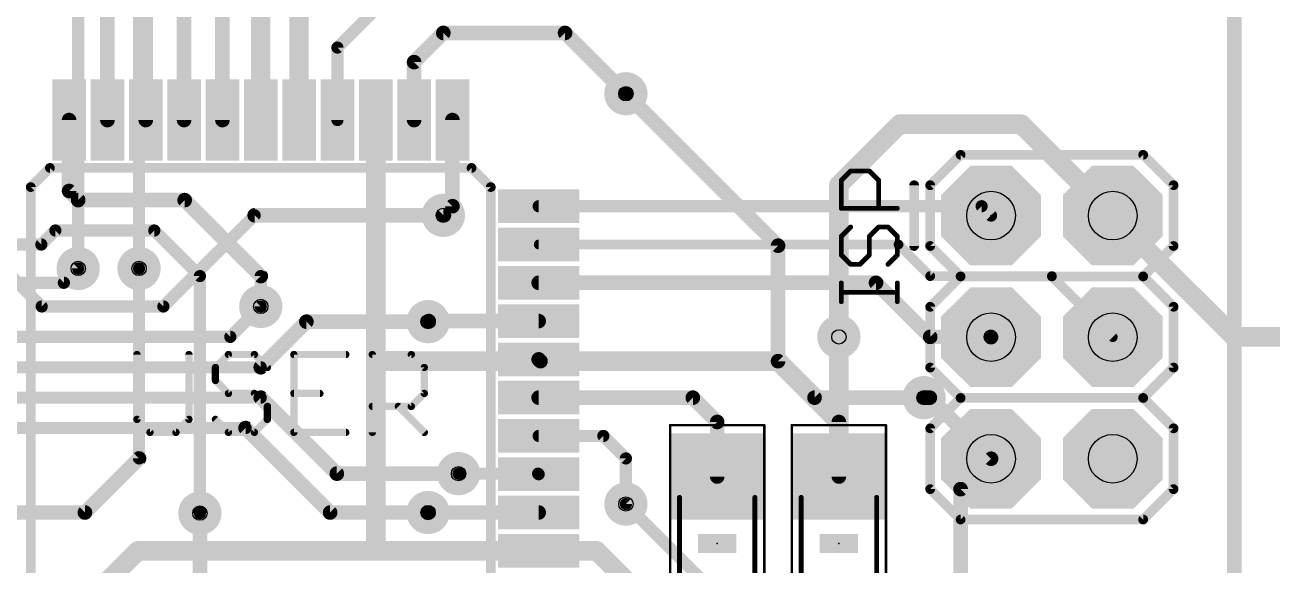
# Model space of a CAD drawing. Extents: x -1 to 156, y 2 to 108.
# Drawn here: x 114.46 to 140.48, y 53.65 to 64.94 of the extents above; entities that cross this region are included whole.
import ezdxf

# ---------------------------------------------------------------- set-up
doc = ezdxf.new("R2010")
doc.units = 0
for name, color, linetype in [('1', 22, 'CONTINUOUS'), ('16', 175, 'CONTINUOUS'), ('17', 82, 'CONTINUOUS'), ('18', 82, 'CONTINUOUS'), ('21', 253, 'CONTINUOUS'), ('23', 7, 'CONTINUOUS'), ('27', 253, 'CONTINUOUS'), ('29', 253, 'CONTINUOUS'), ('30', 253, 'CONTINUOUS'), ('31', 253, 'CONTINUOUS'), ('35', 253, 'CONTINUOUS'), ('39', 22, 'CONTINUOUS'), ('44', 253, 'CONTINUOUS'), ('51', 253, 'CONTINUOUS')]:
    doc.layers.add(name, color=color, linetype=linetype)

# ---------------------------------------------------------------- blocks, each defined once
blk = doc.blocks.new('RECT')
blk.add_solid([(-0.5, -0.5), (0.5, -0.5), (-0.5, 0.5), (0.5, 0.5)])
blk = doc.blocks.new('OCTAGONP')
at = {"const_width": 0.5}
blk.add_lwpolyline([(-0.25, -0.1036), (-0.25, 0.1036), (-0.1036, 0.25), (0.1036, 0.25), (0.25, 0.1036), (0.25, -0.1036), (0.1036, -0.25), (-0.1036, -0.25), (-0.25, -0.1036), (-0.25, 0.1036)], dxfattribs=at)
blk = doc.blocks.new('ROUNDV')
at = {"const_width": 0.5}
blk.add_lwpolyline([(0, -0.25, 1), (0, 0.25, 1), (0, -0.25)], format="xyb", dxfattribs=at)

msp = doc.modelspace()

# ---------------------------------------------------------------- linework, layer by layer
at = {"layer": '1'}
for points, const_width in [([(116.18, 70.46), (116.18, 62.95)], 0.3048), ([(116.98, 69.99), (116.98, 62.95)], 0.3048), ([(118.58, 62.95), (118.58, 69.431)], 0.3048), ([(119.38, 62.95), (119.38, 68.961)], 0.4064), ([(117.78, 62.95), (117.78, 67.056)], 0.3048), ([(120.18, 62.95), (120.18, 65.57)], 0.4064), ([(120.98, 64.465), (121.92, 65.405)], 0.254), ([(122.58, 64.16), (123.19, 64.77)], 0.3048), ([(123.19, 64.77), (125.73, 64.77)], 0.3048), ([(125.73, 64.77), (127, 63.5)], 0.3048), ([(120.98, 62.95), (120.98, 64.465)], 0.254), ([(122.58, 62.95), (122.58, 64.16)], 0.3048), ([(115.38, 62.95), (115.38, 61.4675)], 0.3048), ([(121.78, 62.95), (121.78, 57.912)], 0.4064), ([(123.38, 62.95), (123.38, 61.15)], 0.3048), ([(115.38, 61.4675), (115.57, 61.2775)], 0.3048), ([(115.57, 61.2775), (117.7925, 61.2775)], 0.3048), ([(117.7925, 61.2775), (119.38, 59.69)], 0.3048), ([(123.38, 61.15), (123.19, 60.96)], 0.3048), ([(134.4237, 61.15), (125.18, 61.15)], 0.254), ([(134.62, 60.9537), (134.4237, 61.15)], 0.254), ([(139.6937, 58.42), (137.16, 60.9537)], 0.4064), ([(114.8013, 60.35), (115.0938, 60.6425)], 0.254), ([(115.0938, 60.6425), (117.1575, 60.6425)], 0.254), ([(117.1575, 60.6425), (118.11, 59.69)], 0.254), ([(113.58, 60.35), (114.8013, 60.35)], 0.254), ([(132.69, 60.35), (125.18, 60.35)], 0.2032), ([(132.69, 60.35), (133.35, 59.69)], 0.2032), ([(115.57, 59.8488), (115.2713, 59.55)], 0.254), ([(116.84, 59.8488), (116.84, 55.88)], 0.254), ([(115.2713, 59.55), (113.58, 59.55)], 0.254), ([(118.11, 59.69), (118.11, 54.737)], 0.254), ([(119.38, 59.055), (119.38, 59.69)], 0.254), ([(132.22, 59.55), (125.18, 59.55)], 0.3048), ([(133.35, 58.42), (132.22, 59.55)], 0.3048), ([(133.35, 59.69), (135.89, 59.69)], 0.2032), ([(135.89, 59.69), (135.89, 59.6837)], 0.2032), ([(135.89, 59.6837), (137.16, 58.4137)], 0.2032), ([(122.885, 58.75), (122.8725, 58.7375)], 0.3048), ([(125.18, 58.75), (122.885, 58.75)], 0.3048), ([(131.445, 58.42), (131.445, 55.502)], 0.4064), ([(134.6137, 58.42), (133.35, 58.42)], 0.3048), ([(134.62, 58.4137), (134.6137, 58.42)], 0.3048), ([(143.51, 58.42), (139.6937, 58.42)], 0.4064), ([(121.78, 57.912), (121.78, 53.95)], 0.4064), ([(125.218, 57.912), (121.78, 57.912)], 0.4064), ([(125.218, 57.912), (130.175, 57.912)], 0.4064), ([(125.18, 57.95), (125.218, 57.912)], 0.3048), ([(130.175, 57.912), (131.445, 56.642)], 0.4064), ([(125.18, 57.15), (128.397, 57.15)], 0.3048), ([(128.397, 57.15), (128.905, 56.642)], 0.3048), ([(133.223, 57.15), (133.3437, 57.15)], 0.3048), ([(133.3437, 57.15), (134.62, 55.8737)], 0.3048), ([(128.905, 56.642), (128.905, 55.502)], 0.3048), ([(131.445, 56.642), (131.445, 55.502)], 0.3048), ([(125.18, 56.35), (126.53, 56.35)], 0.254), ([(126.53, 56.35), (127, 55.88)], 0.254), ([(115.71, 54.75), (116.84, 55.88)], 0.3048), ([(127, 55.88), (127, 54.9275)], 0.254), ([(134.62, 55.8737), (133.985, 55.2387)], 0.3048), ([(123.5075, 55.5625), (125.1675, 55.5625)], 0.254), ([(125.1675, 55.5625), (125.18, 55.55)], 0.254), ([(133.985, 55.2387), (133.985, 51.308)], 0.3048), ([(127, 54.9275), (128.905, 53.0225)], 0.254), ([(113.58, 54.75), (115.71, 54.75)], 0.3048), ([(125.18, 54.75), (122.8725, 54.75)], 0.3048), ([(115.38, 52.515), (116.815, 53.95)], 0.4064), ([(116.815, 53.95), (121.78, 53.95)], 0.4064), ([(121.78, 53.95), (125.18, 53.95)], 0.4064), ([(126.39, 53.95), (125.18, 53.95)], 0.4064), ([(127, 53.34), (126.39, 53.95)], 0.4064)]:
    msp.add_lwpolyline(points, dxfattribs=dict(at, const_width=const_width))
for points, const_width in [([(123.19, 64.8462, 1), (123.19, 64.6938)], 0.1524), ([(123.2439, 64.7161, 1), (123.1361, 64.8239)], 0.1524), ([(125.7839, 64.8239, 1), (125.6761, 64.7161)], 0.1524), ([(125.73, 64.6938, 1), (125.73, 64.8462)], 0.1524), ([(121.0435, 64.465, 1), (120.9165, 64.465)], 0.127), ([(120.9351, 64.5099, 1), (121.0249, 64.4201)], 0.127), ([(122.6562, 64.16, 1), (122.5038, 64.16)], 0.1524), ([(122.5261, 64.2139, 1), (122.6339, 64.1061)], 0.1524), ([(126.9461, 63.4461, 1), (127.0539, 63.5539)], 0.1524), ([(115.4562, 62.95, 1), (115.3038, 62.95)], 0.1524), ([(116.1038, 62.95, 1), (116.2562, 62.95)], 0.1524), ([(116.9038, 62.95, 1), (117.0562, 62.95)], 0.1524), ([(117.7038, 62.95, 1), (117.8562, 62.95)], 0.1524), ([(118.5038, 62.95, 1), (118.6562, 62.95)], 0.1524), ([(119.2784, 62.95, 1), (119.4816, 62.95)], 0.2032), ([(120.0784, 62.95, 1), (120.2816, 62.95)], 0.2032), ([(120.9165, 62.95, 1), (121.0435, 62.95)], 0.127), ([(121.8816, 62.95, 1), (121.6784, 62.95)], 0.2032), ([(122.5038, 62.95, 1), (122.6562, 62.95)], 0.1524), ([(123.4562, 62.95, 1), (123.3038, 62.95)], 0.1524), ([(115.4339, 61.5214, 1), (115.3261, 61.4136)], 0.1524), ([(115.3038, 61.4675, 1), (115.4562, 61.4675)], 0.1524), ([(115.57, 61.3537, 1), (115.57, 61.2013)], 0.1524), ([(117.8464, 61.3314, 1), (117.7386, 61.2236)], 0.1524), ([(117.7925, 61.2013, 1), (117.7925, 61.3537)], 0.1524), ([(115.5161, 61.2236, 1), (115.6239, 61.3314)], 0.1524), ([(123.3038, 61.15, 1), (123.4562, 61.15)], 0.1524), ([(123.4339, 61.0961, 1), (123.3261, 61.2039)], 0.1524), ([(125.18, 61.2135, 1), (125.18, 61.0865)], 0.127), ([(134.4686, 61.1949, 1), (134.3788, 61.1051)], 0.127), ([(134.4237, 61.0865, 1), (134.4237, 61.2135)], 0.127), ([(123.1361, 61.0139, 1), (123.2439, 60.9061)], 0.1524), ([(134.5751, 60.9088, 1), (134.6649, 60.9986)], 0.127), ([(137.2318, 61.0255, 1), (137.0882, 60.8819)], 0.2032), ([(115.0938, 60.706, 1), (115.0938, 60.579)], 0.127), ([(115.1387, 60.5976, 1), (115.0488, 60.6874)], 0.127), ([(117.2024, 60.6874, 1), (117.1126, 60.5976)], 0.127), ([(117.1575, 60.579, 1), (117.1575, 60.706)], 0.127), ([(114.7563, 60.3949, 1), (114.8462, 60.3051)], 0.127), ([(114.8013, 60.2865, 1), (114.8013, 60.4135)], 0.127), ([(125.18, 60.4008, 1), (125.18, 60.2992)], 0.1016), ([(132.7259, 60.3859, 1), (132.6541, 60.3141)], 0.1016), ([(132.69, 60.2992, 1), (132.69, 60.4008)], 0.1016), ([(115.6149, 59.8038, 1), (115.5251, 59.8937)], 0.127), ([(116.9035, 59.8488, 1), (116.7765, 59.8488)], 0.127), ([(115.2263, 59.5949, 1), (115.3162, 59.5051)], 0.127), ([(115.2713, 59.4865, 1), (115.2713, 59.6135)], 0.127), ([(118.1735, 59.69, 1), (118.0465, 59.69)], 0.127), ([(118.0651, 59.6451, 1), (118.1549, 59.7349)], 0.127), ([(119.3261, 59.6361, 1), (119.4339, 59.7439)], 0.1524), ([(119.4435, 59.69, 1), (119.3165, 59.69)], 0.127), ([(125.18, 59.6262, 1), (125.18, 59.4738)], 0.1524), ([(132.2739, 59.6039, 1), (132.1661, 59.4961)], 0.1524), ([(132.22, 59.4738, 1), (132.22, 59.6262)], 0.1524), ([(133.35, 59.7408, 1), (133.35, 59.6392)], 0.1016), ([(133.3141, 59.6541, 1), (133.3859, 59.7259)], 0.1016), ([(135.9408, 59.69, 1), (135.8392, 59.69)], 0.1016), ([(135.9259, 59.7196, 1), (135.8541, 59.6478)], 0.1016), ([(135.8392, 59.6837, 1), (135.9408, 59.6837)], 0.1016), ([(135.89, 59.6392, 1), (135.89, 59.7408)], 0.1016), ([(119.3165, 59.055, 1), (119.4435, 59.055)], 0.127), ([(122.8186, 58.7914, 1), (122.9264, 58.6836)], 0.1524), ([(122.885, 58.8262, 1), (122.885, 58.6738)], 0.1524), ([(122.9389, 58.6961, 1), (122.8311, 58.8039)], 0.1524), ([(125.18, 58.6738, 1), (125.18, 58.8262)], 0.1524), ([(131.5466, 58.42, 1), (131.3434, 58.42)], 0.2032), ([(133.35, 58.4962, 1), (133.35, 58.3438)], 0.1524), ([(134.6676, 58.4739, 1), (134.5598, 58.3661)], 0.1524), ([(134.6137, 58.3438, 1), (134.6137, 58.4962)], 0.1524), ([(139.6937, 58.5216, 1), (139.6937, 58.3184)], 0.2032), ([(139.6219, 58.3482, 1), (139.7655, 58.4918)], 0.2032), ([(133.2961, 58.3661, 1), (133.4039, 58.4739)], 0.1524), ([(134.5661, 58.3598, 1), (134.6739, 58.4676)], 0.1524), ([(137.1241, 58.3778, 1), (137.1959, 58.4496)], 0.1016), ([(121.8816, 57.912, 1), (121.6784, 57.912)], 0.2032), ([(121.78, 58.0136, 1), (121.78, 57.8104)], 0.2032), ([(125.218, 58.0136, 1), (125.218, 57.8104)], 0.2032), ([(125.2339, 58.0039, 1), (125.1261, 57.8961)], 0.1524), ([(125.1641, 57.8581, 1), (125.2719, 57.9659)], 0.1524), ([(125.218, 57.8104, 1), (125.218, 58.0136)], 0.2032), ([(130.2468, 57.9838, 1), (130.1032, 57.8402)], 0.2032), ([(130.175, 57.8104, 1), (130.175, 58.0136)], 0.2032), ([(121.6784, 57.912, 1), (121.8816, 57.912)], 0.2032), ([(125.18, 57.2262, 1), (125.18, 57.0738)], 0.1524), ([(128.4509, 57.2039, 1), (128.3431, 57.0961)], 0.1524), ([(128.397, 57.0738, 1), (128.397, 57.2262)], 0.1524), ([(133.223, 57.2262, 1), (133.223, 57.0738)], 0.1524), ([(133.3976, 57.2039, 1), (133.2898, 57.0961)], 0.1524), ([(133.3437, 57.0738, 1), (133.3437, 57.2262)], 0.1524), ([(128.9812, 56.642, 1), (128.8288, 56.642)], 0.1524), ([(128.8511, 56.5881, 1), (128.9589, 56.6959)], 0.1524), ([(131.3732, 56.5702, 1), (131.5168, 56.7138)], 0.2032), ([(131.5212, 56.642, 1), (131.3688, 56.642)], 0.1524), ([(125.18, 56.4135, 1), (125.18, 56.2865)], 0.127), ([(126.5749, 56.3949, 1), (126.4851, 56.3051)], 0.127), ([(126.53, 56.2865, 1), (126.53, 56.4135)], 0.127), ([(116.8939, 55.8261, 1), (116.7861, 55.9339)], 0.1524), ([(127.0635, 55.88, 1), (126.9365, 55.88)], 0.127), ([(126.9551, 55.8351, 1), (127.0449, 55.9249)], 0.127), ([(134.6739, 55.8198, 1), (134.5661, 55.9276)], 0.1524), ([(134.5661, 55.8198, 1), (134.6739, 55.9276)], 0.1524), ([(116.7765, 55.88, 1), (116.9035, 55.88)], 0.127), ([(123.5075, 55.626, 1), (123.5075, 55.499)], 0.127), ([(125.2124, 55.6074, 1), (125.1226, 55.5176)], 0.127), ([(125.1351, 55.5051, 1), (125.2249, 55.5949)], 0.127), ([(125.1675, 55.499, 1), (125.1675, 55.626)], 0.127), ([(128.8288, 55.502, 1), (128.9812, 55.502)], 0.1524), ([(131.3434, 55.502, 1), (131.5466, 55.502)], 0.2032), ([(131.3688, 55.502, 1), (131.5212, 55.502)], 0.1524), ([(134.0612, 55.2387, 1), (133.9088, 55.2387)], 0.1524), ([(133.9311, 55.2926, 1), (134.0389, 55.1848)], 0.1524), ([(127.0449, 54.9724, 1), (126.9551, 54.8826)], 0.127), ([(126.9365, 54.9275, 1), (127.0635, 54.9275)], 0.127), ([(115.6561, 54.8039, 1), (115.7639, 54.6961)], 0.1524), ([(115.71, 54.6738, 1), (115.71, 54.8262)], 0.1524), ([(118.0465, 54.737, 1), (118.1735, 54.737)], 0.127), ([(122.8725, 54.8262, 1), (122.8725, 54.6738)], 0.1524), ([(125.18, 54.6738, 1), (125.18, 54.8262)], 0.1524), ([(116.815, 54.0516, 1), (116.815, 53.8484)], 0.2032), ([(116.8868, 53.8782, 1), (116.7432, 54.0218)], 0.2032), ([(121.78, 54.0516, 1), (121.78, 53.8484)], 0.2032), ([(121.78, 53.8484, 1), (121.78, 54.0516)], 0.2032), ([(125.18, 54.0516, 1), (125.18, 53.8484)], 0.2032), ([(125.18, 53.8484, 1), (125.18, 54.0516)], 0.2032), ([(126.4618, 54.0218, 1), (126.3182, 53.8782)], 0.2032), ([(126.39, 53.8484, 1), (126.39, 54.0516)], 0.2032), ([(121.6784, 53.95, 1), (121.8816, 53.95)], 0.2032)]:
    msp.add_lwpolyline(points, format="xyb", dxfattribs=dict(at, const_width=const_width))
at = {"layer": '16'}
for points, const_width in [([(139.7, 52.07), (139.7, 80.645)], 0.3048), ([(115.57, 73.66), (115.57, 59.8488)], 0.254), ([(114.808, 59.055), (104.14, 69.723)], 0.254), ([(116.84, 69.85), (116.84, 59.8488)], 0.254), ([(127, 63.5), (130.175, 60.325)], 0.3048), ([(132.715, 62.865), (131.445, 61.595)], 0.4064), ([(135.2487, 62.865), (132.715, 62.865)], 0.4064), ([(137.16, 60.9537), (135.2487, 62.865)], 0.4064), ([(131.445, 61.595), (131.445, 58.42)], 0.4064), ([(119.253, 60.96), (117.348, 59.055)], 0.254), ([(123.19, 60.96), (119.253, 60.96)], 0.3048), ([(130.175, 60.325), (130.175, 57.912)], 0.3048), ([(117.348, 59.055), (114.808, 59.055)], 0.254), ([(118.745, 58.42), (119.38, 59.055)], 0.254), ([(120.3325, 58.7375), (119.38, 57.785)], 0.3048), ([(122.8725, 58.7375), (120.3325, 58.7375)], 0.3048), ([(118.745, 58.42), (86.36, 58.42)], 0.254), ([(130.175, 57.912), (130.937, 57.15)], 0.3048), ([(119.38, 57.785), (86.0425, 57.785)], 0.254), ([(119.38, 57.15), (85.725, 57.15)], 0.254), ([(120.9675, 55.5625), (119.38, 57.15)], 0.3048), ([(130.937, 57.15), (133.223, 57.15)], 0.3048), ([(119.0625, 56.515), (85.4075, 56.515)], 0.254), ([(120.8275, 54.75), (119.0625, 56.515)], 0.3048), ([(127, 54.9275), (127, 55.88)], 0.254), ([(123.5075, 55.5625), (120.9675, 55.5625)], 0.3048), ([(118.11, 54.737), (118.11, 48.26)], 0.3048), ([(122.8725, 54.75), (120.8275, 54.75)], 0.3048)]:
    msp.add_lwpolyline(points, dxfattribs=dict(at, const_width=const_width))
for points, const_width in [([(127.0539, 63.5539, 1), (126.9461, 63.4461)], 0.1524), ([(132.715, 62.9666, 1), (132.715, 62.7634)], 0.2032), ([(132.7868, 62.7932, 1), (132.6432, 62.9368)], 0.2032), ([(135.3205, 62.9368, 1), (135.1769, 62.7932)], 0.2032), ([(135.2487, 62.7634, 1), (135.2487, 62.9666)], 0.2032), ([(131.5466, 61.595, 1), (131.3434, 61.595)], 0.2032), ([(131.3732, 61.6668, 1), (131.5168, 61.5232)], 0.2032), ([(119.253, 61.0362, 1), (119.253, 60.8838)], 0.1524), ([(119.2979, 60.9151, 1), (119.2081, 61.0049)], 0.127), ([(123.19, 60.8838, 1), (123.19, 61.0362)], 0.1524), ([(137.0882, 60.8819, 1), (137.2318, 61.0255)], 0.2032), ([(130.2512, 60.325, 1), (130.0988, 60.325)], 0.1524), ([(130.1211, 60.2711, 1), (130.2289, 60.3789)], 0.1524), ([(115.5065, 59.8488, 1), (115.6335, 59.8488)], 0.127), ([(116.7765, 59.8488, 1), (116.9035, 59.8488)], 0.127), ([(114.808, 59.1185, 1), (114.808, 58.9915)], 0.127), ([(114.7631, 59.0101, 1), (114.8529, 59.0999)], 0.127), ([(117.3031, 59.0999, 1), (117.3929, 59.0101)], 0.127), ([(117.348, 58.9915, 1), (117.348, 59.1185)], 0.127), ([(119.4249, 59.0101, 1), (119.3351, 59.0999)], 0.127), ([(120.3325, 58.8137, 1), (120.3325, 58.6613)], 0.1524), ([(120.3864, 58.6836, 1), (120.2786, 58.7914)], 0.1524), ([(122.8725, 58.6613, 1), (122.8725, 58.8137)], 0.1524), ([(118.7001, 58.4649, 1), (118.7899, 58.3751)], 0.127), ([(118.745, 58.3565, 1), (118.745, 58.4835)], 0.127), ([(131.3434, 58.42, 1), (131.5466, 58.42)], 0.2032), ([(130.2289, 57.9659, 1), (130.1211, 57.8581)], 0.1524), ([(119.3261, 57.8389, 1), (119.4339, 57.7311)], 0.1524), ([(119.38, 57.7215, 1), (119.38, 57.8485)], 0.127), ([(130.0988, 57.912, 1), (130.2512, 57.912)], 0.1524), ([(119.4339, 57.2039, 1), (119.3261, 57.0961)], 0.1524), ([(119.38, 57.0865, 1), (119.38, 57.2135)], 0.127), ([(130.937, 57.2262, 1), (130.937, 57.0738)], 0.1524), ([(130.8831, 57.0961, 1), (130.9909, 57.2039)], 0.1524), ([(133.223, 57.0738, 1), (133.223, 57.2262)], 0.1524), ([(119.1164, 56.5689, 1), (119.0086, 56.4611)], 0.1524), ([(119.0625, 56.4515, 1), (119.0625, 56.5785)], 0.127), ([(127.0635, 55.88, 1), (126.9365, 55.88)], 0.127), ([(120.9675, 55.6387, 1), (120.9675, 55.4863)], 0.1524), ([(123.5075, 55.4863, 1), (123.5075, 55.6387)], 0.1524), ([(120.9136, 55.5086, 1), (121.0214, 55.6164)], 0.1524), ([(126.9365, 54.9275, 1), (127.0635, 54.9275)], 0.127), ([(118.1862, 54.737, 1), (118.0338, 54.737)], 0.1524), ([(120.8275, 54.8262, 1), (120.8275, 54.6738)], 0.1524), ([(120.7736, 54.6961, 1), (120.8814, 54.8039)], 0.1524), ([(122.8725, 54.6738, 1), (122.8725, 54.8262)], 0.1524)]:
    msp.add_lwpolyline(points, format="xyb", dxfattribs=dict(at, const_width=const_width))
at = {"layer": '21', "const_width": 0.2032}
for points in [[(133.985, 62.2237), (133.35, 61.5887)], [(133.985, 62.2237), (137.795, 62.2237)], [(137.795, 62.2237), (138.43, 61.5887)], [(114.58, 61.55), (114.98, 61.95)], [(114.98, 61.95), (123.78, 61.95)], [(123.78, 61.95), (124.18, 61.55)], [(133.015, 60.3187), (133.015, 61.5887)], [(133.35, 61.5887), (133.35, 60.3187)], [(138.43, 61.5887), (138.43, 60.3187)], [(114.58, 52.75), (114.58, 61.55)], [(124.18, 61.55), (124.18, 52.75)], [(133.35, 60.3187), (133.985, 59.6837)], [(138.43, 60.3187), (137.795, 59.6837)], [(133.985, 59.6837), (133.35, 59.0487)], [(137.795, 59.6837), (133.985, 59.6837)], [(137.795, 59.6837), (138.43, 59.0487)], [(133.35, 59.0487), (133.35, 57.7787)], [(138.43, 59.0487), (138.43, 57.7787)], [(133.35, 57.7787), (133.985, 57.1437)], [(138.43, 57.7787), (137.795, 57.1437)], [(133.985, 57.1437), (133.35, 56.5087)], [(137.795, 57.1437), (133.985, 57.1437)], [(137.795, 57.1437), (138.43, 56.5087)], [(133.35, 56.5087), (133.35, 55.2387)], [(138.43, 56.5087), (138.43, 55.2387)], [(133.35, 55.2387), (133.985, 54.6037)], [(138.43, 55.2387), (137.795, 54.6037)], [(137.795, 54.6037), (133.985, 54.6037)]]:
    msp.add_lwpolyline(points, dxfattribs=at)
at = {"layer": '21', "const_width": 0.1016}
for points in [[(133.985, 62.2745, 1), (133.985, 62.1729)], [(134.0209, 62.1878, 1), (133.9491, 62.2596)], [(137.8309, 62.2596, 1), (137.7591, 62.1878)], [(137.795, 62.1729, 1), (137.795, 62.2745)], [(114.98, 62.0008, 1), (114.98, 61.8992)], [(115.0159, 61.9141, 1), (114.9441, 61.9859)], [(123.8159, 61.9859, 1), (123.7441, 61.9141)], [(123.78, 61.8992, 1), (123.78, 62.0008)], [(133.0658, 61.5887, 1), (132.9642, 61.5887)], [(133.4008, 61.5887, 1), (133.2992, 61.5887)], [(138.4808, 61.5887, 1), (138.3792, 61.5887)], [(114.6308, 61.55, 1), (114.5292, 61.55)], [(114.5441, 61.5859, 1), (114.6159, 61.5141)], [(124.2308, 61.55, 1), (124.1292, 61.55)], [(124.1441, 61.5141, 1), (124.2159, 61.5859)], [(133.3141, 61.6246, 1), (133.3859, 61.5528)], [(138.3941, 61.5528, 1), (138.4659, 61.6246)], [(133.3859, 60.3546, 1), (133.3141, 60.2828)], [(138.4659, 60.2828, 1), (138.3941, 60.3546)], [(132.9642, 60.3187, 1), (133.0658, 60.3187)], [(133.2992, 60.3187, 1), (133.4008, 60.3187)], [(138.3792, 60.3187, 1), (138.4808, 60.3187)], [(133.985, 59.7345, 1), (133.985, 59.6329)], [(134.0209, 59.6478, 1), (133.9491, 59.7196)], [(133.9491, 59.6478, 1), (134.0209, 59.7196)], [(137.8309, 59.7196, 1), (137.7591, 59.6478)], [(137.7591, 59.7196, 1), (137.8309, 59.6478)], [(137.795, 59.6329, 1), (137.795, 59.7345)], [(133.4008, 59.0487, 1), (133.2992, 59.0487)], [(133.3141, 59.0846, 1), (133.3859, 59.0128)], [(138.4808, 59.0487, 1), (138.3792, 59.0487)], [(138.3941, 59.0128, 1), (138.4659, 59.0846)], [(133.3859, 57.8146, 1), (133.3141, 57.7428)], [(133.2992, 57.7787, 1), (133.4008, 57.7787)], [(138.3792, 57.7787, 1), (138.4808, 57.7787)], [(138.4659, 57.7428, 1), (138.3941, 57.8146)], [(133.985, 57.1945, 1), (133.985, 57.0929)], [(134.0209, 57.1078, 1), (133.9491, 57.1796)], [(133.9491, 57.1078, 1), (134.0209, 57.1796)], [(137.8309, 57.1796, 1), (137.7591, 57.1078)], [(137.7591, 57.1796, 1), (137.8309, 57.1078)], [(137.795, 57.0929, 1), (137.795, 57.1945)], [(133.4008, 56.5087, 1), (133.2992, 56.5087)], [(133.3141, 56.5446, 1), (133.3859, 56.4728)], [(138.4808, 56.5087, 1), (138.3792, 56.5087)], [(138.3941, 56.4728, 1), (138.4659, 56.5446)], [(133.3859, 55.2746, 1), (133.3141, 55.2028)], [(133.2992, 55.2387, 1), (133.4008, 55.2387)], [(138.3792, 55.2387, 1), (138.4808, 55.2387)], [(138.4659, 55.2028, 1), (138.3941, 55.2746)], [(133.985, 54.6545, 1), (133.985, 54.5529)], [(133.9491, 54.5678, 1), (134.0209, 54.6396)], [(137.7591, 54.6396, 1), (137.8309, 54.5678)], [(137.795, 54.5529, 1), (137.795, 54.6545)]]:
    msp.add_lwpolyline(points, format="xyb", dxfattribs=at)
at = {"layer": '23'}
for p in [(134.62, 60.9537), (119.38, 57.15), (128.905, 54.102), (131.445, 54.102)]:
    msp.add_point(p, dxfattribs=at)
at = {"layer": '27'}
for points, const_width in [([(131.4768, 61.7078, 1), (131.5128, 61.6718)], 0.0508), ([(131.5202, 61.6898, 1), (131.4694, 61.6898)], 0.0508), ([(131.6897, 61.9101, 1), (131.6897, 61.8593)], 0.0508), ([(131.7077, 61.8667, 1), (131.6717, 61.9027)], 0.0508), ([(132.0975, 61.9027, 1), (132.0615, 61.8667)], 0.0508), ([(132.0795, 61.8593, 1), (132.0795, 61.9101)], 0.0508), ([(132.2998, 61.6898, 1), (132.249, 61.6898)], 0.0508), ([(132.2564, 61.6718, 1), (132.2924, 61.7078)], 0.0508), ([(131.4948, 61.1305, 1), (131.4948, 61.0797)], 0.0508), ([(131.4694, 61.1051, 1), (131.5202, 61.1051)], 0.0508), ([(132.249, 61.1051, 1), (132.2998, 61.1051)], 0.0508), ([(132.6642, 61.0797, 1), (132.6642, 61.1305)], 0.0508), ([(131.7077, 60.6973, 1), (131.6717, 60.7333)], 0.0508), ([(132.2744, 60.7407, 1), (132.2744, 60.6899)], 0.0508), ([(132.2924, 60.6973, 1), (132.2564, 60.7333)], 0.0508), ([(132.4873, 60.7333, 1), (132.4513, 60.6973)], 0.0508), ([(132.4693, 60.6899, 1), (132.4693, 60.7407)], 0.0508), ([(131.4768, 60.5384, 1), (131.5128, 60.5024)], 0.0508), ([(131.5202, 60.5204, 1), (131.4694, 60.5204)], 0.0508), ([(132.0615, 60.5384, 1), (132.0975, 60.5024)], 0.0508), ([(132.1049, 60.5204, 1), (132.0541, 60.5204)], 0.0508), ([(132.6896, 60.5204, 1), (132.6388, 60.5204)], 0.0508), ([(132.6462, 60.5024, 1), (132.6822, 60.5384)], 0.0508), ([(131.5128, 60.1486, 1), (131.4768, 60.1126)], 0.0508), ([(131.4694, 60.1306, 1), (131.5202, 60.1306)], 0.0508), ([(132.0541, 60.1306, 1), (132.1049, 60.1306)], 0.0508), ([(132.0975, 60.1126, 1), (132.0615, 60.1486)], 0.0508), ([(132.6388, 60.1306, 1), (132.6896, 60.1306)], 0.0508), ([(132.6822, 60.1126, 1), (132.6462, 60.1486)], 0.0508), ([(131.6897, 59.9611, 1), (131.6897, 59.9103)], 0.0508), ([(131.6717, 59.9177, 1), (131.7077, 59.9537)], 0.0508), ([(131.8666, 59.9537, 1), (131.9026, 59.9177)], 0.0508), ([(131.8846, 59.9103, 1), (131.8846, 59.9611)], 0.0508), ([(132.4513, 59.9537, 1), (132.4873, 59.9177)], 0.0508), ([(131.5202, 59.5459, 1), (131.4694, 59.5459)], 0.0508), ([(131.4948, 59.3764, 1), (131.4948, 59.3256)], 0.0508), ([(132.6896, 59.5459, 1), (132.6388, 59.5459)], 0.0508), ([(132.6642, 59.3256, 1), (132.6642, 59.3764)], 0.0508), ([(131.4694, 59.1561, 1), (131.5202, 59.1561)], 0.0508), ([(132.6388, 59.1561, 1), (132.6896, 59.1561)], 0.0508), ([(116.835, 58.0515, 1), (116.7588, 58.0515)], 0.0762), ([(117.9197, 58.0515, 1), (117.8435, 58.0515)], 0.0762), ([(118.7053, 58.0896, 1), (118.7053, 58.0134)], 0.0762), ([(118.7322, 58.0246, 1), (118.6783, 58.0785)], 0.0762), ([(119.2745, 58.0785, 1), (119.2207, 58.0246)], 0.0762), ([(119.2476, 58.0134, 1), (119.2476, 58.0896)], 0.0762), ([(120.0713, 58.0896, 1), (120.0713, 58.0134)], 0.0762), ([(120.1094, 58.0515, 1), (120.0332, 58.0515)], 0.0762), ([(121.1559, 58.0134, 1), (121.1559, 58.0896)], 0.0762), ([(121.7465, 58.0515, 1), (121.6703, 58.0515)], 0.0762), ([(121.7084, 58.0896, 1), (121.7084, 58.0134)], 0.0762), ([(122.5488, 58.0785, 1), (122.495, 58.0246)], 0.0762), ([(122.5219, 58.0134, 1), (122.5219, 58.0896)], 0.0762), ([(118.4722, 57.7804, 1), (118.396, 57.7804)], 0.0762), ([(118.4072, 57.8073, 1), (118.461, 57.7534)], 0.0762), ([(119.4918, 57.7534, 1), (119.5457, 57.8073)], 0.0762), ([(122.8312, 57.7804, 1), (122.755, 57.7804)], 0.0762), ([(122.7661, 57.7534, 1), (122.82, 57.8073)], 0.0762), ([(118.396, 57.5092, 1), (118.4722, 57.5092)], 0.0762), ([(118.461, 57.5361, 1), (118.4072, 57.4823)], 0.0762), ([(118.7053, 57.2761, 1), (118.7053, 57.1999)], 0.0762), ([(118.6783, 57.2111, 1), (118.7322, 57.265)], 0.0762), ([(119.2745, 57.265, 1), (119.2206, 57.2111)], 0.0762), ([(119.2476, 57.1999, 1), (119.2476, 57.2761)], 0.0762), ([(120.0713, 57.2761, 1), (120.0713, 57.1999)], 0.0762), ([(120.6136, 57.1999, 1), (120.6136, 57.2761)], 0.0762), ([(122.755, 57.238, 1), (122.8312, 57.238)], 0.0762), ([(122.82, 57.2111, 1), (122.7661, 57.265)], 0.0762), ([(119.5569, 56.9669, 1), (119.4807, 56.9669)], 0.0762), ([(119.4918, 56.9399, 1), (119.5457, 56.9938)], 0.0762), ([(121.7084, 57.005, 1), (121.7084, 56.9288)], 0.0762), ([(122.2777, 56.9938, 1), (122.2238, 56.9399)], 0.0762), ([(122.495, 56.9938, 1), (122.5488, 56.9399)], 0.0762), ([(122.5219, 56.9288, 1), (122.5219, 57.005)], 0.0762), ([(116.8239, 56.7227, 1), (116.77, 56.6688)], 0.0762), ([(117.9085, 56.6688, 1), (117.8547, 56.7227)], 0.0762), ([(118.461, 56.7227, 1), (118.4072, 56.6688)], 0.0762), ([(119.5457, 56.6688, 1), (119.4918, 56.7227)], 0.0762), ([(116.7588, 56.6957, 1), (116.835, 56.6957)], 0.0762), ([(117.0681, 56.4627, 1), (117.0681, 56.3865)], 0.0762), ([(117.0412, 56.3976, 1), (117.095, 56.4515)], 0.0762), ([(117.5835, 56.4515, 1), (117.6374, 56.3976)], 0.0762), ([(117.6104, 56.3865, 1), (117.6104, 56.4627)], 0.0762), ([(117.8435, 56.6957, 1), (117.9197, 56.6957)], 0.0762), ([(118.7053, 56.4627, 1), (118.7053, 56.3865)], 0.0762), ([(118.6783, 56.3976, 1), (118.7322, 56.4515)], 0.0762), ([(119.2207, 56.4515, 1), (119.2745, 56.3976)], 0.0762), ([(119.2476, 56.3865, 1), (119.2476, 56.4627)], 0.0762), ([(119.4807, 56.6957, 1), (119.5569, 56.6957)], 0.0762), ([(120.0713, 56.4627, 1), (120.0713, 56.3865)], 0.0762), ([(121.1559, 56.3865, 1), (121.1559, 56.4627)], 0.0762), ([(122.7661, 56.3976, 1), (122.82, 56.4515)], 0.0762), ([(120.0332, 56.4246, 1), (120.1094, 56.4246)], 0.0762), ([(121.6703, 56.4246, 1), (121.7465, 56.4246)], 0.0762)]:
    msp.add_lwpolyline(points, format="xyb", dxfattribs=dict(at, const_width=const_width))
for points, const_width in [([(131.4948, 61.6898), (131.6897, 61.8847)], 0.1016), ([(131.4948, 61.1051), (131.4948, 61.6898)], 0.1016), ([(131.6897, 61.8847), (132.0795, 61.8847)], 0.1016), ([(132.0795, 61.8847), (132.2744, 61.6898)], 0.1016), ([(132.2744, 61.6898), (132.2744, 61.1051)], 0.1016), ([(132.6642, 61.1051), (131.4948, 61.1051)], 0.1016), ([(131.6897, 60.7153), (131.4948, 60.5204)], 0.1016), ([(132.0795, 60.5204), (132.2744, 60.7153)], 0.1016), ([(132.2744, 60.7153), (132.4693, 60.7153)], 0.1016), ([(132.4693, 60.7153), (132.6642, 60.5204)], 0.1016), ([(131.4948, 60.5204), (131.4948, 60.1306)], 0.1016), ([(132.0795, 60.1306), (132.0795, 60.5204)], 0.1016), ([(132.6642, 60.5204), (132.6642, 60.1306)], 0.1016), ([(131.4948, 60.1306), (131.6897, 59.9357)], 0.1016), ([(131.8846, 59.9357), (132.0795, 60.1306)], 0.1016), ([(132.6642, 60.1306), (132.4693, 59.9357)], 0.1016), ([(131.6897, 59.9357), (131.8846, 59.9357)], 0.1016), ([(131.4948, 59.1561), (131.4948, 59.5459)], 0.1016), ([(132.6642, 59.351), (131.4948, 59.351)], 0.1016), ([(132.6642, 59.1561), (132.6642, 59.5459)], 0.1016), ([(116.7969, 58.0515), (116.7969, 56.6957)], 0.1524), ([(117.8816, 56.6957), (117.8816, 58.0515)], 0.1524), ([(118.7053, 58.0515), (118.4341, 57.7804)], 0.1524), ([(119.2476, 58.0515), (118.7053, 58.0515)], 0.1524), ([(119.5188, 57.7804), (119.2476, 58.0515)], 0.1524), ([(121.1559, 58.0515), (120.0713, 58.0515)], 0.1524), ([(120.0713, 58.0515), (120.0713, 56.4246)], 0.1524), ([(121.7084, 56.4246), (121.7084, 58.0515)], 0.1524), ([(121.7084, 58.0515), (122.5219, 58.0515)], 0.1524), ([(122.5219, 58.0515), (122.7931, 57.7804)], 0.1524), ([(118.4341, 57.7804), (118.4341, 57.5092)], 0.1524), ([(122.7931, 57.7804), (122.7931, 57.238)], 0.1524), ([(118.4341, 57.5092), (118.7053, 57.238)], 0.1524), ([(118.7053, 57.238), (119.2476, 57.238)], 0.1524), ([(119.2476, 57.238), (119.5188, 56.9669)], 0.1524), ([(120.0713, 57.238), (120.6136, 57.238)], 0.1524), ([(122.7931, 57.238), (122.5219, 56.9669)], 0.1524), ([(119.5188, 56.9669), (119.5188, 56.6957)], 0.1524), ([(122.5219, 56.9669), (121.7084, 56.9669)], 0.1524), ([(122.2507, 56.9669), (122.7931, 56.4246)], 0.1524), ([(116.7969, 56.6957), (117.0681, 56.4246)], 0.1524), ([(117.6104, 56.4246), (117.8816, 56.6957)], 0.1524), ([(118.7053, 56.4246), (118.4341, 56.6957)], 0.1524), ([(119.5188, 56.6957), (119.2476, 56.4246)], 0.1524), ([(117.0681, 56.4246), (117.6104, 56.4246)], 0.1524), ([(119.2476, 56.4246), (118.7053, 56.4246)], 0.1524), ([(120.0713, 56.4246), (121.1559, 56.4246)], 0.1524)]:
    msp.add_lwpolyline(points, dxfattribs=dict(at, const_width=const_width))
at = {"layer": '39', "const_width": 0.0508}
for points in [[(127.922, 51.629), (127.922, 56.575)], [(127.922, 56.575), (129.888, 56.575)], [(129.888, 56.575), (129.888, 51.629)], [(130.462, 51.629), (130.462, 56.575)], [(130.462, 56.575), (132.428, 56.575)], [(132.428, 56.575), (132.428, 51.629)]]:
    msp.add_lwpolyline(points, dxfattribs=at)
at = {"layer": '39', "const_width": 0.0254}
for points in [[(127.9347, 56.575, 1), (127.9093, 56.575)], [(127.922, 56.5877, 1), (127.922, 56.5623)], [(129.9007, 56.575, 1), (129.8753, 56.575)], [(129.888, 56.5623, 1), (129.888, 56.5877)], [(130.4747, 56.575, 1), (130.4493, 56.575)], [(130.462, 56.5877, 1), (130.462, 56.5623)], [(132.4407, 56.575, 1), (132.4153, 56.575)], [(132.428, 56.5623, 1), (132.428, 56.5877)]]:
    msp.add_lwpolyline(points, format="xyb", dxfattribs=at)
at = {"layer": '44'}
for centre, radius in [((127, 63.5), 0.15), ((134.62, 60.9537), 0.508), ((137.16, 60.9537), 0.508), ((123.19, 60.96), 0.15), ((115.57, 59.8488), 0.15), ((116.84, 59.8488), 0.15), ((119.38, 59.055), 0.15), ((122.8725, 58.7375), 0.15), ((134.62, 58.4137), 0.508), ((137.16, 58.4137), 0.508), ((131.445, 58.42), 0.15), ((133.223, 57.15), 0.15), ((134.62, 55.8737), 0.508), ((137.16, 55.8737), 0.508), ((123.5075, 55.5625), 0.15), ((127, 54.9275), 0.15), ((118.11, 54.737), 0.15), ((122.8725, 54.75), 0.15)]:
    msp.add_circle(centre, radius, dxfattribs=at)
at = {"layer": '51', "const_width": 0.1016}
for points in [[(128.118, 55.067), (128.118, 53.137)], [(129.692, 55.067), (129.692, 53.137)], [(130.658, 55.067), (130.658, 53.137)], [(132.232, 55.067), (132.232, 53.137)]]:
    msp.add_lwpolyline(points, dxfattribs=at)
at = {"layer": '51', "const_width": 0.0508}
for points in [[(128.1434, 55.067, 1), (128.0926, 55.067)], [(129.7174, 55.067, 1), (129.6666, 55.067)], [(130.6834, 55.067, 1), (130.6326, 55.067)], [(132.2574, 55.067, 1), (132.2066, 55.067)]]:
    msp.add_lwpolyline(points, format="xyb", dxfattribs=at)

# ---------------------------------------------------------------- block references
at = {"layer": '1'}
for p, xscale, yscale, rotation in [((115.38, 62.95), 0.5, 1.5, 180), ((116.18, 62.95), 0.5, 1.5, 180), ((116.98, 62.95), 0.5, 1.5, 180), ((117.78, 62.95), 0.5, 1.5, 180), ((118.58, 62.95), 0.5, 1.5, 180), ((119.38, 62.95), 0.5, 1.5, 180), ((120.18, 62.95), 0.5, 1.5, 180), ((120.98, 62.95), 0.5, 1.5, 180), ((121.78, 62.95), 0.5, 1.5, 180), ((122.58, 62.95), 0.5, 1.5, 180), ((123.38, 62.95), 0.5, 1.5, 180), ((125.18, 61.15), 1.5, 0.5, 180), ((125.18, 60.35), 1.5, 0.5, 180), ((125.18, 59.55), 1.5, 0.5, 180), ((125.18, 58.75), 1.5, 0.5, 180), ((125.18, 57.95), 1.5, 0.5, 180), ((125.18, 57.15), 1.5, 0.5, 180), ((125.18, 56.35), 1.5, 0.5, 180), ((128.905, 55.502), 1.6, 1.8, 270), ((131.445, 55.502), 1.6, 1.8, 270), ((125.18, 55.55), 1.5, 0.5, 180), ((125.18, 54.75), 1.5, 0.5, 180), ((125.18, 53.95), 1.5, 0.5, 180)]:
    msp.add_blockref('RECT', p, dxfattribs=dict(at, xscale=xscale, yscale=yscale, rotation=rotation))
at = {"layer": '17', "xscale": 1.8796, "yscale": 1.8796, "rotation": 270}
for p in [(134.62, 60.9537), (134.62, 60.9537), (137.16, 60.9537), (137.16, 60.9537), (134.62, 58.4137), (134.62, 58.4137), (137.16, 58.4137), (137.16, 58.4137), (134.62, 55.8737), (134.62, 55.8737), (137.16, 55.8737), (137.16, 55.8737)]:
    msp.add_blockref('OCTAGONP', p, dxfattribs=at)
at = {"layer": '18', "xscale": 0.7, "yscale": 0.7}
for p in [(127, 63.5), (127, 63.5), (123.19, 60.96), (123.19, 60.96), (115.57, 59.8488), (115.57, 59.8488), (116.84, 59.8488), (116.84, 59.8488), (119.38, 59.055), (119.38, 59.055), (122.8725, 58.7375), (122.8725, 58.7375), (131.445, 58.42), (131.445, 58.42), (133.223, 57.15), (133.223, 57.15), (123.5075, 55.5625), (123.5075, 55.5625), (127, 54.9275), (127, 54.9275), (118.11, 54.737), (118.11, 54.737), (122.8725, 54.75), (122.8725, 54.75)]:
    msp.add_blockref('ROUNDV', p, dxfattribs=at)
at = {"layer": '29'}
for name, p, xscale, yscale, rotation in [('RECT', (115.38, 62.95), 0.7032, 1.7032, 180), ('RECT', (116.18, 62.95), 0.7032, 1.7032, 180), ('RECT', (116.98, 62.95), 0.7032, 1.7032, 180), ('RECT', (117.78, 62.95), 0.7032, 1.7032, 180), ('RECT', (118.58, 62.95), 0.7032, 1.7032, 180), ('RECT', (119.38, 62.95), 0.7032, 1.7032, 180), ('RECT', (120.18, 62.95), 0.7032, 1.7032, 180), ('RECT', (120.98, 62.95), 0.7032, 1.7032, 180), ('RECT', (121.78, 62.95), 0.7032, 1.7032, 180), ('RECT', (122.58, 62.95), 0.7032, 1.7032, 180), ('RECT', (123.38, 62.95), 0.7032, 1.7032, 180), ('OCTAGONP', (134.62, 60.9537), 2.0828, 2.0828, 270), ('OCTAGONP', (137.16, 60.9537), 2.0828, 2.0828, 270), ('RECT', (125.18, 61.15), 1.7032, 0.7032, 180), ('RECT', (125.18, 60.35), 1.7032, 0.7032, 180), ('RECT', (125.18, 59.55), 1.7032, 0.7032, 180), ('OCTAGONP', (134.62, 58.4137), 2.0828, 2.0828, 270), ('OCTAGONP', (137.16, 58.4137), 2.0828, 2.0828, 270), ('RECT', (125.18, 58.75), 1.7032, 0.7032, 180), ('RECT', (125.18, 57.95), 1.7032, 0.7032, 180), ('RECT', (125.18, 57.15), 1.7032, 0.7032, 180), ('OCTAGONP', (134.62, 55.8737), 2.0828, 2.0828, 270), ('OCTAGONP', (137.16, 55.8737), 2.0828, 2.0828, 270), ('RECT', (125.18, 56.35), 1.7032, 0.7032, 180), ('RECT', (128.905, 55.502), 1.8032, 2.0032, 270), ('RECT', (131.445, 55.502), 1.8032, 2.0032, 270), ('RECT', (125.18, 55.55), 1.7032, 0.7032, 180), ('RECT', (125.18, 54.75), 1.7032, 0.7032, 180), ('RECT', (125.18, 53.95), 1.7032, 0.7032, 180)]:
    msp.add_blockref(name, p, dxfattribs=dict(at, xscale=xscale, yscale=yscale, rotation=rotation))
at = {"layer": '29', "xscale": 0.9032, "yscale": 0.9032}
for p in [(127, 63.5), (123.19, 60.96), (115.57, 59.8488), (116.84, 59.8488), (119.38, 59.055), (122.8725, 58.7375), (131.445, 58.42), (133.223, 57.15), (123.5075, 55.5625), (118.11, 54.737), (122.8725, 54.75), (127, 54.9275)]:
    msp.add_blockref('ROUNDV', p, dxfattribs=at)
at = {"layer": '30', "xscale": 0.9032, "yscale": 0.9032}
for p in [(127, 63.5), (123.19, 60.96), (115.57, 59.8488), (116.84, 59.8488), (119.38, 59.055), (122.8725, 58.7375), (131.445, 58.42), (133.223, 57.15), (123.5075, 55.5625), (118.11, 54.737), (122.8725, 54.75), (127, 54.9275)]:
    msp.add_blockref('ROUNDV', p, dxfattribs=at)
at = {"layer": '30', "xscale": 2.0828, "yscale": 2.0828, "rotation": 270}
for p in [(134.62, 60.9537), (137.16, 60.9537), (134.62, 58.4137), (137.16, 58.4137), (134.62, 55.8737), (137.16, 55.8737)]:
    msp.add_blockref('OCTAGONP', p, dxfattribs=at)
at = {"layer": '31'}
for p, xscale, yscale, rotation in [((115.38, 62.95), 0.4238, 1.4238, 180), ((116.18, 62.95), 0.4238, 1.4238, 180), ((116.98, 62.95), 0.4238, 1.4238, 180), ((117.78, 62.95), 0.4238, 1.4238, 180), ((118.58, 62.95), 0.4238, 1.4238, 180), ((119.38, 62.95), 0.4238, 1.4238, 180), ((120.18, 62.95), 0.4238, 1.4238, 180), ((120.98, 62.95), 0.4238, 1.4238, 180), ((121.78, 62.95), 0.4238, 1.4238, 180), ((122.58, 62.95), 0.4238, 1.4238, 180), ((123.38, 62.95), 0.4238, 1.4238, 180), ((125.18, 61.15), 1.4238, 0.4238, 180), ((125.18, 60.35), 1.4238, 0.4238, 180), ((125.18, 59.55), 1.4238, 0.4238, 180), ((125.18, 58.75), 1.4238, 0.4238, 180), ((125.18, 57.95), 1.4238, 0.4238, 180), ((125.18, 57.15), 1.4238, 0.4238, 180), ((125.18, 56.35), 1.4238, 0.4238, 180), ((128.905, 55.502), 1.5238, 1.7238, 270), ((131.445, 55.502), 1.5238, 1.7238, 270), ((125.18, 55.55), 1.4238, 0.4238, 180), ((125.18, 54.75), 1.4238, 0.4238, 180), ((125.18, 53.95), 1.4238, 0.4238, 180)]:
    msp.add_blockref('RECT', p, dxfattribs=dict(at, xscale=xscale, yscale=yscale, rotation=rotation))
at = {"layer": '35', "xscale": 0.3998, "yscale": 0.8002, "rotation": 270}
for p in [(128.905, 54.102), (131.445, 54.102)]:
    msp.add_blockref('RECT', p, dxfattribs=at)
at = {"layer": '51'}
for p, xscale, yscale, rotation in [((115.38, 62.6751), 0.3998, 1.1501, 180), ((116.18, 62.6751), 0.4, 1.1501, 180), ((116.9801, 62.6751), 0.4, 1.1501, 180), ((117.7799, 62.6751), 0.4001, 1.1501, 180), ((118.58, 62.6751), 0.4001, 1.1501, 180), ((119.38, 62.6751), 0.3998, 1.1501, 180), ((120.18, 62.6751), 0.4001, 1.1501, 180), ((120.9801, 62.6751), 0.4001, 1.1501, 180), ((121.7799, 62.6751), 0.4, 1.1501, 180), ((122.58, 62.6751), 0.4, 1.1501, 180), ((123.38, 62.6751), 0.3998, 1.1501, 180), ((124.9051, 61.15), 1.1501, 0.3998, 180), ((134.62, 60.9537), 0.508, 0.508, 270), ((137.16, 60.9537), 0.508, 0.508, 270), ((124.9051, 60.35), 1.1501, 0.4, 180), ((124.9051, 59.5499), 1.1501, 0.4, 180), ((124.9051, 58.7501), 1.1501, 0.4001, 180), ((134.62, 58.4137), 0.508, 0.508, 270), ((137.16, 58.4137), 0.508, 0.508, 270), ((124.9051, 57.95), 1.1501, 0.4001, 180), ((124.9051, 57.15), 1.1501, 0.3998, 180), ((124.9051, 56.3501), 1.1501, 0.4001, 180), ((134.62, 55.8737), 0.508, 0.508, 270), ((137.16, 55.8737), 0.508, 0.508, 270), ((124.9051, 55.55), 1.1501, 0.4001, 180), ((128.9041, 55.4288), 0.7501, 1.7, 270), ((131.4441, 55.4288), 0.7501, 1.7, 270), ((124.9051, 54.7501), 1.1501, 0.4, 180), ((124.9051, 53.95), 1.1501, 0.4, 180)]:
    msp.add_blockref('RECT', p, dxfattribs=dict(at, xscale=xscale, yscale=yscale, rotation=rotation))

doc.saveas('drawing.dxf')
